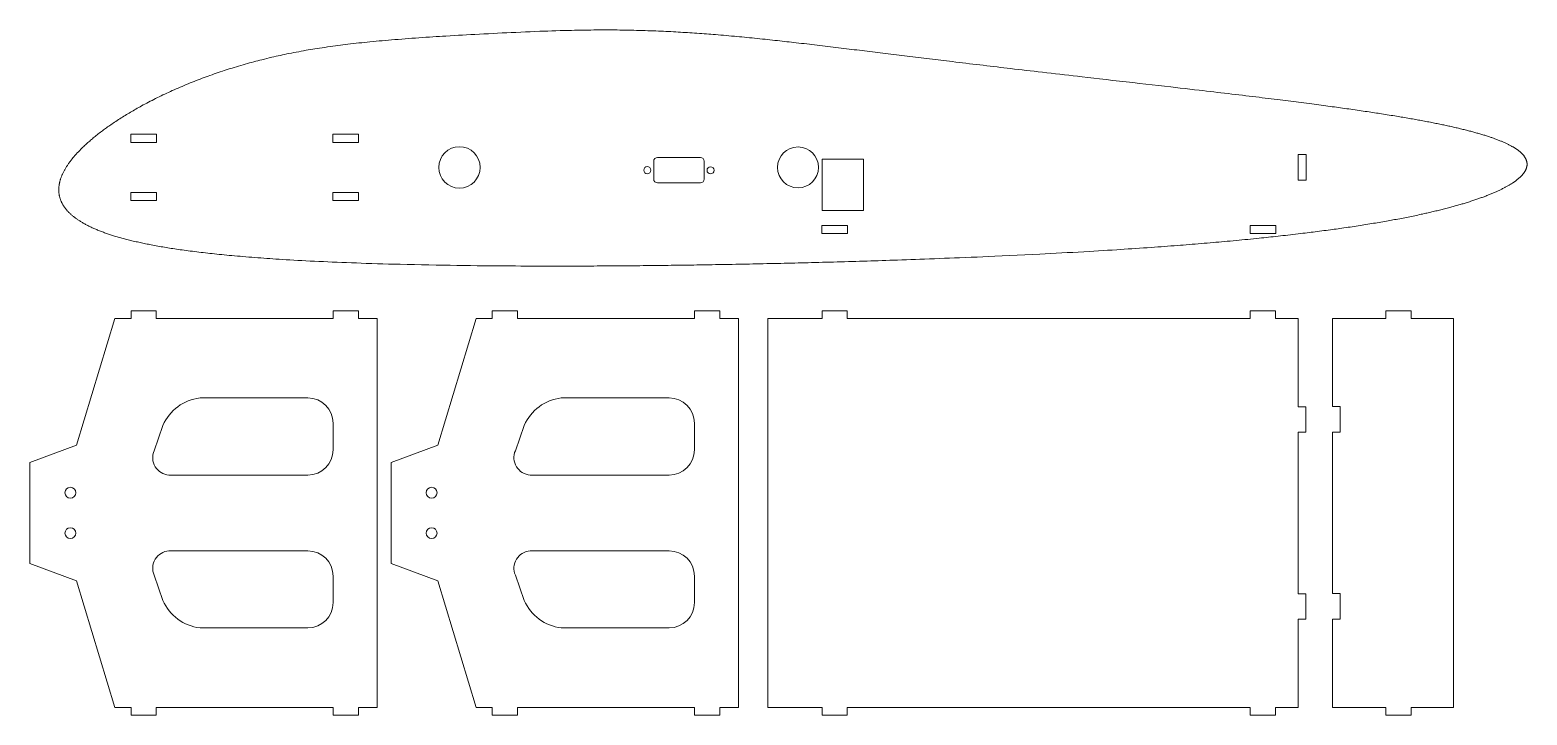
# Model space of a CAD drawing. Header units: millimetres. Extents: x 6 to 598, y 92 to 364.
import ezdxf

# ---------------------------------------------------------------- set-up
doc = ezdxf.new("R2010")
doc.units = ezdxf.units.MM
doc.layers.add('Geometries', color=7, linetype='Continuous')

msp = doc.modelspace()

# ---------------------------------------------------------------- linework, layer by layer
at = {"layer": 'Geometries', "linetype": 'Continuous', "lineweight": 13}
for p, q in [((45.62, 322.27), (45.62, 319.07)), ((55.82, 322.27), (45.62, 322.27)), ((55.82, 319.07), (55.82, 322.27)), ((135.82, 322.27), (125.62, 322.27)), ((125.62, 319.07), (125.62, 322.27)), ((135.82, 322.27), (135.82, 319.07)), ((45.62, 319.07), (55.82, 319.07)), ((135.82, 319.07), (125.62, 319.07)), ((507.62, 314.27), (507.62, 304.07)), ((507.62, 314.27), (510.82, 314.27)), ((510.82, 314.27), (510.82, 304.07)), ((252.6, 304.58), (252.6, 311.58)), ((254.1, 313.08), (271.1, 313.08)), ((272.6, 311.58), (272.6, 304.58)), ((319.26, 312.49), (319.26, 292.09)), ((335.66, 312.49), (319.26, 312.49)), ((335.66, 292.09), (335.66, 312.49)), ((271.1, 303.08), (254.1, 303.08)), ((510.82, 304.07), (507.62, 304.07)), ((55.82, 299.27), (45.62, 299.27)), ((45.62, 299.27), (45.62, 296.07)), ((55.82, 296.07), (55.82, 299.27)), ((135.82, 299.27), (125.62, 299.27)), ((125.62, 299.27), (125.62, 296.07)), ((135.82, 296.07), (135.82, 299.27)), ((45.62, 296.07), (55.82, 296.07)), ((125.62, 296.07), (135.82, 296.07)), ((319.26, 292.09), (335.66, 292.09)), ((319.12, 286.17), (329.32, 286.17)), ((319.12, 282.97), (319.12, 286.17)), ((329.32, 286.17), (329.32, 282.97)), ((488.62, 286.17), (498.82, 286.17)), ((488.62, 282.97), (488.62, 286.17)), ((498.82, 286.17), (498.82, 282.97)), ((329.32, 282.97), (319.12, 282.97)), ((498.82, 282.97), (488.62, 282.97)), ((39.36, 249.42), (24.17, 199.29)), ((39.36, 249.42), (45.72, 249.42)), ((45.72, 249.42), (45.72, 252.42)), ((45.72, 252.42), (55.72, 252.42)), ((55.72, 252.42), (55.72, 249.42)), ((55.72, 249.42), (125.72, 249.42)), ((135.72, 252.42), (125.72, 252.42)), ((125.72, 252.42), (125.72, 249.42)), ((135.72, 252.42), (135.72, 249.42)), ((135.72, 249.42), (143.17, 249.42)), ((143.17, 95.42), (143.17, 249.42)), ((182.36, 249.42), (167.17, 199.29)), ((182.36, 249.42), (188.72, 249.42)), ((188.72, 252.42), (198.72, 252.42)), ((188.72, 249.42), (188.72, 252.42)), ((198.72, 252.42), (198.72, 249.42)), ((198.72, 249.42), (268.72, 249.42)), ((278.72, 252.42), (268.72, 252.42)), ((268.72, 252.42), (268.72, 249.42)), ((278.72, 252.42), (278.72, 249.42)), ((278.72, 249.42), (286.17, 249.42)), ((286.17, 95.42), (286.17, 249.42)), ((297.72, 249.42), (297.72, 95.42)), ((319.22, 249.42), (297.72, 249.42)), ((319.22, 252.42), (319.22, 249.42)), ((329.22, 252.42), (319.22, 252.42)), ((329.22, 249.42), (329.22, 252.42)), ((488.72, 249.42), (329.22, 249.42)), ((498.72, 252.42), (488.72, 252.42)), ((488.72, 252.42), (488.72, 249.42)), ((498.72, 249.42), (498.72, 252.42)), ((507.72, 249.42), (498.72, 249.42)), ((507.72, 214.42), (507.72, 249.42)), ((521.26, 249.42), (521.26, 214.52)), ((521.26, 249.42), (542.36, 249.42)), ((542.36, 252.42), (552.36, 252.42)), ((542.36, 249.42), (542.36, 252.42)), ((552.36, 252.42), (552.36, 249.42)), ((552.36, 249.42), (569.18, 249.42)), ((569.18, 95.42), (569.18, 249.42)), ((115.72, 217.92), (73.04, 217.92)), ((258.72, 217.92), (216.04, 217.92)), ((510.72, 214.42), (507.72, 214.42)), ((510.72, 204.42), (510.72, 214.42)), ((521.26, 214.52), (524.36, 214.52)), ((524.36, 204.32), (524.36, 214.52)), ((125.72, 197.42), (125.72, 207.92)), ((268.72, 197.42), (268.72, 207.92)), ((54.85, 197.06), (58.37, 207.04)), ((197.85, 197.06), (201.37, 207.04)), ((507.72, 204.42), (507.72, 140.42)), ((507.72, 204.42), (510.72, 204.42)), ((524.36, 204.32), (521.26, 204.32)), ((521.26, 140.52), (521.26, 204.32)), ((5.72, 192.42), (24.17, 199.29)), ((148.72, 192.42), (167.17, 199.29)), ((5.72, 152.42), (5.72, 192.42)), ((148.72, 152.42), (148.72, 192.42)), ((115.72, 187.42), (60.72, 187.42)), ((258.72, 187.42), (203.72, 187.42)), ((115.72, 157.42), (60.72, 157.42)), ((258.72, 157.42), (203.72, 157.42)), ((5.72, 152.42), (24.17, 145.55)), ((148.72, 152.42), (167.17, 145.55)), ((39.36, 95.42), (24.17, 145.55)), ((54.85, 147.78), (58.37, 137.8)), ((125.72, 147.42), (125.72, 136.92)), ((182.36, 95.42), (167.17, 145.55)), ((197.85, 147.78), (201.37, 137.8)), ((268.72, 147.42), (268.72, 136.92)), ((507.72, 140.42), (510.72, 140.42)), ((510.72, 140.42), (510.72, 130.42)), ((524.36, 140.52), (521.26, 140.52)), ((524.36, 130.32), (524.36, 140.52)), ((510.72, 130.42), (507.72, 130.42)), ((507.72, 130.42), (507.72, 95.42)), ((115.72, 126.92), (73.04, 126.92)), ((258.72, 126.92), (216.04, 126.92)), ((521.26, 130.32), (524.36, 130.32)), ((521.26, 95.42), (521.26, 130.32)), ((39.36, 95.42), (45.72, 95.42)), ((45.72, 95.42), (45.72, 92.42)), ((55.72, 92.42), (55.72, 95.42)), ((55.72, 95.42), (125.72, 95.42)), ((125.72, 92.42), (125.72, 95.42)), ((135.72, 95.42), (143.17, 95.42)), ((135.72, 92.42), (135.72, 95.42)), ((182.36, 95.42), (188.72, 95.42)), ((188.72, 95.42), (188.72, 92.42)), ((198.72, 92.42), (198.72, 95.42)), ((198.72, 95.42), (268.72, 95.42)), ((268.72, 92.42), (268.72, 95.42)), ((278.72, 95.42), (286.17, 95.42)), ((278.72, 92.42), (278.72, 95.42)), ((319.22, 95.42), (297.72, 95.42)), ((319.22, 92.42), (319.22, 95.42)), ((488.72, 95.42), (329.22, 95.42)), ((329.22, 95.42), (329.22, 92.42)), ((488.72, 92.42), (488.72, 95.42)), ((507.72, 95.42), (498.72, 95.42)), ((498.72, 95.42), (498.72, 92.42)), ((521.26, 95.42), (542.36, 95.42)), ((542.36, 95.42), (542.36, 92.42)), ((552.36, 95.42), (569.18, 95.42)), ((552.36, 92.42), (552.36, 95.42)), ((45.72, 92.42), (55.72, 92.42)), ((135.72, 92.42), (125.72, 92.42)), ((188.72, 92.42), (198.72, 92.42)), ((278.72, 92.42), (268.72, 92.42)), ((329.22, 92.42), (319.22, 92.42)), ((498.72, 92.42), (488.72, 92.42)), ((542.36, 92.42), (552.36, 92.42))]:
    msp.add_line(p, q, dxfattribs=at)
at = {"layer": 'Geometries', "linetype": 'Continuous', "lineweight": 13, "flags": 128}
msp.add_lwpolyline([(120.28, 356.37), (121.34, 356.54), (122.4, 356.69), (123.46, 356.85), (124.52, 357), (125.57, 357.15), (126.62, 357.29), (127.62, 357.42), (128.6, 357.55), (129.59, 357.67), (130.58, 357.8), (131.56, 357.92), (132.66, 358.05), (133.75, 358.17), (134.84, 358.3), (135.93, 358.42), (137.02, 358.53), (138.11, 358.65), (139.19, 358.76), (140.27, 358.87), (141.51, 358.99), (142.74, 359.11), (143.96, 359.22), (145.19, 359.33), (146.41, 359.44), (147.63, 359.54), (148.85, 359.65), (150.18, 359.76), (151.52, 359.86), (152.85, 359.97), (154.18, 360.07), (155.5, 360.17), (156.9, 360.27), (158.3, 360.37), (159.69, 360.47), (161.08, 360.57), (162.47, 360.66), (163.86, 360.75), (165.16, 360.83), (166.46, 360.92), (167.76, 361), (169.06, 361.08), (170.35, 361.16), (172, 361.26), (173.64, 361.35), (175.28, 361.45), (176.92, 361.54), (178.55, 361.63), (180.18, 361.72), (181.81, 361.81), (183.62, 361.91), (185.42, 362), (187.23, 362.1), (189.03, 362.19), (190.82, 362.28), (192.62, 362.37), (194.42, 362.45), (196.21, 362.54), (198.09, 362.63), (199.96, 362.71), (201.84, 362.79), (203.71, 362.87), (205.59, 362.95), (207.47, 363.03), (209.07, 363.09), (210.69, 363.15), (212.3, 363.2), (213.91, 363.25), (215.52, 363.3), (217.14, 363.35), (218.76, 363.39), (220.03, 363.42), (221.31, 363.45), (222.59, 363.48), (223.87, 363.5), (225.15, 363.52), (226.43, 363.54), (227.72, 363.55), (228.89, 363.56), (230.06, 363.57), (231.24, 363.57), (232.41, 363.58), (233.59, 363.58), (234.77, 363.58), (235.96, 363.57), (237.04, 363.56), (238.14, 363.56), (239.23, 363.54), (240.32, 363.53), (241.42, 363.51), (242.52, 363.49), (243.63, 363.47), (244.73, 363.45), (245.84, 363.42), (246.96, 363.39), (248.07, 363.36), (249.19, 363.33), (250.25, 363.29), (251.31, 363.26), (252.38, 363.22), (253.45, 363.17), (254.52, 363.13), (255.49, 363.09), (256.47, 363.04), (257.46, 363), (258.44, 362.95), (259.43, 362.9), (260.42, 362.85), (261.42, 362.79), (262.33, 362.74), (263.25, 362.69), (264.17, 362.63), (265.09, 362.58), (266.01, 362.52), (266.94, 362.46), (267.87, 362.4), (268.81, 362.34), (269.74, 362.27), (270.68, 362.2), (271.63, 362.14), (272.57, 362.07), (273.47, 362), (274.36, 361.93), (275.26, 361.86), (276.17, 361.79), (277.07, 361.71), (278.12, 361.63), (279.18, 361.54), (280.24, 361.45), (281.3, 361.36), (282.37, 361.26), (283.45, 361.17), (284.52, 361.07), (285.51, 360.98), (286.51, 360.88), (287.51, 360.79), (288.51, 360.69), (289.51, 360.59), (290.52, 360.49), (291.54, 360.39), (292.55, 360.29), (293.58, 360.19), (294.6, 360.08), (295.63, 359.98), (296.66, 359.87), (297.64, 359.76), (298.62, 359.66), (299.61, 359.55), (300.6, 359.45), (301.59, 359.34), (302.5, 359.24), (303.41, 359.14), (304.32, 359.04), (305.24, 358.93), (306.16, 358.83), (307.08, 358.73), (308.01, 358.62), (309.03, 358.5), (310.06, 358.39), (311.09, 358.27), (312.12, 358.15), (313.16, 358.03), (314.21, 357.9), (315.25, 357.78), (316.31, 357.66), (317.36, 357.53), (318.42, 357.41), (319.47, 357.28), (320.52, 357.16), (321.58, 357.03), (322.64, 356.9), (323.68, 356.78), (324.73, 356.65), (325.78, 356.53), (326.83, 356.4), (327.89, 356.27), (328.95, 356.14), (329.96, 356.02), (330.97, 355.9), (331.98, 355.77), (333, 355.65), (334.02, 355.52), (335.05, 355.4), (336.08, 355.27), (337.11, 355.15), (338.15, 355.02), (339.19, 354.89), (340.22, 354.77), (341.25, 354.64), (342.28, 354.51), (343.32, 354.39), (344.38, 354.26), (345.44, 354.13), (346.51, 354), (347.58, 353.87), (348.65, 353.73), (349.71, 353.61), (350.78, 353.48), (351.84, 353.34), (352.91, 353.21), (354.01, 353.08), (355.11, 352.95), (356.21, 352.81), (357.32, 352.68), (358.43, 352.54), (359.54, 352.41), (360.66, 352.27), (361.78, 352.13), (362.9, 352), (364.03, 351.86), (365.16, 351.72), (366.29, 351.59), (367.41, 351.45), (368.53, 351.32), (369.66, 351.18), (370.78, 351.05), (372.13, 350.88), (373.48, 350.72), (374.83, 350.56), (376.19, 350.4), (377.56, 350.23), (378.92, 350.07), (380.3, 349.91), (381.67, 349.74), (383.05, 349.58), (384.44, 349.41), (385.83, 349.25), (387.22, 349.08), (388.54, 348.93), (389.86, 348.77), (391.18, 348.62), (392.51, 348.46), (393.84, 348.3), (395.38, 348.12), (396.93, 347.94), (398.48, 347.76), (400.04, 347.58), (401.6, 347.4), (403.16, 347.21), (404.73, 347.03), (406.45, 346.83), (408.19, 346.63), (409.92, 346.43), (411.66, 346.23), (413.4, 346.03), (415.15, 345.83), (416.9, 345.63), (418.65, 345.42), (420.4, 345.22), (422.16, 345.02), (424.47, 344.76), (426.78, 344.49), (429.09, 344.23), (431.72, 343.93), (434.35, 343.63), (436.99, 343.33), (439.63, 343.03), (442.26, 342.73), (444.9, 342.43), (447.39, 342.14), (449.87, 341.86), (452.35, 341.58), (454.83, 341.29), (457.31, 341.01), (459.18, 340.8), (461.04, 340.58), (462.91, 340.37), (464.76, 340.15), (466.62, 339.94), (468.47, 339.72), (469.92, 339.56), (471.37, 339.39), (472.82, 339.22), (474.26, 339.05), (475.7, 338.88), (477.13, 338.71), (478.57, 338.55), (479.99, 338.38), (481.42, 338.21), (482.84, 338.04), (484.26, 337.87), (485.67, 337.7), (487, 337.54), (488.32, 337.39), (489.64, 337.23), (490.96, 337.07), (492.27, 336.91), (493.46, 336.76), (494.64, 336.62), (495.82, 336.47), (497, 336.33), (498.17, 336.19), (499.34, 336.04), (500.5, 335.9), (501.57, 335.76), (502.63, 335.63), (503.69, 335.5), (504.74, 335.36), (505.79, 335.23), (506.83, 335.1), (507.88, 334.96), (508.91, 334.83), (509.95, 334.7), (510.98, 334.56), (512, 334.43), (513.03, 334.3), (513.99, 334.17), (514.94, 334.04), (515.89, 333.92), (516.84, 333.79), (517.79, 333.67), (518.64, 333.55), (519.49, 333.44), (520.34, 333.32), (521.18, 333.21), (522.02, 333.09), (522.84, 332.98), (523.66, 332.87), (524.48, 332.75), (525.29, 332.64), (526.11, 332.52), (526.94, 332.41), (527.75, 332.29), (528.57, 332.18), (529.38, 332.06), (530.19, 331.95), (530.99, 331.83), (531.79, 331.71), (532.59, 331.6), (533.38, 331.48), (534.17, 331.36), (534.95, 331.25), (535.73, 331.13), (536.51, 331.01), (537.22, 330.91), (537.92, 330.8), (538.63, 330.69), (539.32, 330.58), (540.02, 330.48), (540.71, 330.37), (541.46, 330.25), (542.21, 330.13), (542.95, 330.02), (543.69, 329.9), (544.43, 329.78), (545.16, 329.66), (545.88, 329.54), (546.55, 329.43), (547.2, 329.32), (547.86, 329.21), (548.51, 329.11), (549.16, 329), (549.8, 328.89), (550.44, 328.78), (551.08, 328.67), (551.71, 328.56), (552.34, 328.45), (552.97, 328.34), (553.59, 328.23), (554.17, 328.12), (554.75, 328.02), (555.33, 327.91), (555.9, 327.81), (556.47, 327.7), (557.07, 327.59), (557.67, 327.48), (558.26, 327.37), (558.85, 327.26), (559.43, 327.15), (560.01, 327.04), (560.55, 326.93), (561.09, 326.82), (561.63, 326.72), (562.16, 326.61), (562.69, 326.51), (563.22, 326.4), (563.74, 326.29), (564.26, 326.18), (564.77, 326.08), (565.29, 325.97), (565.78, 325.86), (566.28, 325.76), (566.77, 325.65), (567.26, 325.55), (567.75, 325.44), (568.24, 325.33), (568.73, 325.22), (569.21, 325.11), (569.69, 325), (570.16, 324.9), (570.62, 324.79), (571.08, 324.68), (571.54, 324.57), (572, 324.46), (572.46, 324.35), (572.92, 324.24), (573.37, 324.13), (573.81, 324.02), (574.26, 323.91), (574.7, 323.8), (575.13, 323.68), (575.56, 323.57), (575.99, 323.46), (576.41, 323.35), (576.83, 323.23), (577.24, 323.12), (577.64, 323.01), (578.05, 322.9), (578.44, 322.79), (578.84, 322.67), (579.24, 322.56), (579.64, 322.45), (580.03, 322.33), (580.41, 322.21), (580.79, 322.1), (581.17, 321.98), (581.55, 321.87), (581.92, 321.75), (582.28, 321.63), (582.65, 321.52), (583, 321.4), (583.36, 321.28), (583.71, 321.16), (584.03, 321.06), (584.34, 320.95), (584.65, 320.84), (584.96, 320.73), (585.27, 320.62), (585.57, 320.51), (585.91, 320.38), (586.25, 320.26), (586.58, 320.13), (586.91, 320), (587.24, 319.87), (587.56, 319.74), (587.86, 319.62), (588.15, 319.5), (588.44, 319.38), (588.73, 319.25), (589.01, 319.13), (589.29, 319.01), (589.57, 318.88), (589.84, 318.76), (590.1, 318.64), (590.36, 318.51), (590.62, 318.39), (590.87, 318.27), (591.11, 318.14), (591.35, 318.02), (591.59, 317.89), (591.83, 317.77), (592.06, 317.64), (592.29, 317.51), (592.52, 317.38), (592.74, 317.26), (592.95, 317.13), (593.16, 317.01), (593.36, 316.88), (593.57, 316.75), (593.77, 316.62), (593.96, 316.49), (594.15, 316.36), (594.34, 316.23), (594.53, 316.1), (594.71, 315.97), (594.88, 315.83), (595.05, 315.7), (595.22, 315.57), (595.38, 315.44), (595.53, 315.3), (595.69, 315.17), (595.83, 315.04), (595.97, 314.91), (596.11, 314.78), (596.25, 314.64), (596.38, 314.51), (596.51, 314.37), (596.63, 314.24), (596.75, 314.1), (596.86, 313.96), (596.97, 313.82), (597.08, 313.69), (597.18, 313.55), (597.28, 313.41), (597.37, 313.27), (597.46, 313.13), (597.54, 313), (597.62, 312.86), (597.69, 312.73), (597.76, 312.6), (597.82, 312.47), (597.87, 312.34), (597.93, 312.21), (597.98, 312.08), (598.03, 311.95), (598.07, 311.81), (598.11, 311.67), (598.15, 311.54), (598.18, 311.4), (598.2, 311.26), (598.23, 311.12), (598.25, 311), (598.26, 310.87), (598.27, 310.74), (598.28, 310.61), (598.28, 310.49), (598.28, 310.36), (598.27, 310.23), (598.27, 310.1), (598.26, 309.97), (598.24, 309.84), (598.22, 309.72), (598.2, 309.59), (598.18, 309.46), (598.15, 309.34), (598.12, 309.22), (598.08, 309.1), (598.05, 308.97), (598, 308.83), (597.95, 308.69), (597.89, 308.54), (597.83, 308.4), (597.77, 308.26), (597.7, 308.11), (597.63, 307.97), (597.56, 307.84), (597.48, 307.71), (597.4, 307.57), (597.32, 307.44), (597.24, 307.31), (597.15, 307.18), (597.05, 307.04), (596.96, 306.91), (596.86, 306.78), (596.75, 306.64), (596.64, 306.51), (596.53, 306.37), (596.42, 306.25), (596.31, 306.12), (596.19, 305.99), (596.08, 305.87), (595.95, 305.74), (595.81, 305.6), (595.66, 305.45), (595.51, 305.31), (595.36, 305.16), (595.2, 305.02), (595.04, 304.87), (594.88, 304.74), (594.71, 304.6), (594.55, 304.47), (594.38, 304.33), (594.21, 304.19), (594.03, 304.05), (593.85, 303.92), (593.66, 303.78), (593.47, 303.64), (593.28, 303.51), (593.08, 303.37), (592.89, 303.24), (592.69, 303.1), (592.48, 302.97), (592.27, 302.83), (592.05, 302.69), (591.83, 302.55), (591.61, 302.41), (591.38, 302.28), (591.15, 302.14), (590.92, 302), (590.68, 301.87), (590.44, 301.73), (590.19, 301.59), (589.94, 301.45), (589.68, 301.32), (589.42, 301.18), (589.16, 301.04), (588.89, 300.9), (588.62, 300.76), (588.34, 300.62), (588.06, 300.48), (587.78, 300.34), (587.49, 300.2), (587.2, 300.07), (586.91, 299.93), (586.61, 299.79), (586.31, 299.66), (586.01, 299.52), (585.7, 299.38), (585.38, 299.24), (585.06, 299.1), (584.73, 298.96), (584.4, 298.83), (584.07, 298.69), (583.73, 298.55), (583.39, 298.41), (583.04, 298.27), (582.69, 298.13), (582.34, 297.99), (581.98, 297.85), (581.62, 297.72), (581.25, 297.58), (580.91, 297.45), (580.57, 297.32), (580.22, 297.2), (579.87, 297.07), (579.52, 296.94), (579.16, 296.82), (578.78, 296.69), (578.4, 296.55), (578.02, 296.42), (577.63, 296.29), (577.24, 296.16), (576.84, 296.03), (576.44, 295.9), (576, 295.75), (575.55, 295.61), (575.09, 295.46), (574.64, 295.32), (574.17, 295.18), (573.78, 295.06), (573.39, 294.94), (572.99, 294.82), (572.59, 294.7), (572.19, 294.58), (571.79, 294.46), (571.3, 294.32), (570.82, 294.18), (570.32, 294.05), (569.83, 293.91), (569.4, 293.79), (568.97, 293.67), (568.54, 293.55), (568.11, 293.44), (567.67, 293.32), (567.23, 293.2), (566.7, 293.06), (566.17, 292.93), (565.64, 292.79), (565.1, 292.65), (564.62, 292.53), (564.13, 292.41), (563.64, 292.29), (563.14, 292.17), (562.64, 292.04), (562.14, 291.92), (561.64, 291.8), (561.13, 291.68), (560.64, 291.57), (560.15, 291.45), (559.65, 291.34), (559.15, 291.23), (558.65, 291.11), (558.15, 291), (557.55, 290.87), (556.95, 290.73), (556.34, 290.6), (555.73, 290.47), (555.1, 290.33), (554.46, 290.2), (553.82, 290.07), (553.18, 289.93), (552.53, 289.8), (551.88, 289.67), (551.22, 289.54), (550.56, 289.4), (549.89, 289.27), (549.22, 289.14), (548.55, 289.01), (547.86, 288.88), (547.18, 288.75), (546.49, 288.62), (545.85, 288.5), (545.21, 288.38), (544.57, 288.26), (543.92, 288.15), (543.27, 288.03), (542.61, 287.91), (541.89, 287.79), (541.17, 287.66), (540.44, 287.53), (539.71, 287.41), (538.97, 287.28), (538.25, 287.16), (537.51, 287.04), (536.78, 286.92), (536.04, 286.8), (535.28, 286.67), (534.51, 286.55), (533.74, 286.43), (532.97, 286.31), (532.19, 286.18), (531.41, 286.06), (530.62, 285.94), (529.83, 285.82), (529.04, 285.7), (528.24, 285.58), (527.43, 285.47), (526.63, 285.35), (525.81, 285.23), (525, 285.11), (524.24, 285.01), (523.49, 284.9), (522.73, 284.79), (521.97, 284.69), (521.2, 284.58), (520.43, 284.48), (519.59, 284.36), (518.74, 284.25), (517.89, 284.14), (517.03, 284.02), (516.17, 283.91), (515.3, 283.8), (514.44, 283.69), (513.64, 283.59), (512.83, 283.48), (512.03, 283.38), (511.22, 283.28), (510.41, 283.18), (509.59, 283.09), (508.61, 282.97), (507.62, 282.85), (506.63, 282.73), (505.63, 282.61), (504.63, 282.5), (503.64, 282.38), (502.64, 282.27), (501.65, 282.16), (500.65, 282.05), (499.72, 281.95), (498.79, 281.84), (497.85, 281.74), (496.91, 281.64), (495.97, 281.54), (495.04, 281.44), (494.1, 281.34), (493.17, 281.25), (492.23, 281.15), (491.11, 281.04), (489.98, 280.92), (488.85, 280.81), (487.71, 280.7), (486.57, 280.59), (485.42, 280.47), (484.27, 280.36), (483.12, 280.26), (481.96, 280.15), (480.8, 280.04), (479.63, 279.93), (478.46, 279.83), (477.35, 279.73), (476.24, 279.63), (475.13, 279.53), (474.01, 279.43), (472.89, 279.33), (471.69, 279.23), (470.5, 279.13), (469.3, 279.03), (468.09, 278.93), (466.88, 278.83), (465.67, 278.73), (464.53, 278.64), (463.38, 278.55), (462.23, 278.46), (461.07, 278.37), (459.91, 278.28), (458.62, 278.18), (457.32, 278.08), (456.02, 277.98), (454.71, 277.88), (453.4, 277.79), (452.09, 277.69), (450.77, 277.6), (449.45, 277.5), (447.95, 277.4), (446.43, 277.29), (444.92, 277.19), (443.4, 277.08), (441.88, 276.98), (440.38, 276.88), (438.88, 276.78), (437.37, 276.69), (435.87, 276.59), (434.07, 276.48), (432.27, 276.36), (430.46, 276.25), (428.65, 276.14), (426.84, 276.04), (425.02, 275.93), (422.84, 275.8), (420.65, 275.68), (418.46, 275.56), (416.27, 275.43), (414.08, 275.32), (411.92, 275.2), (409.76, 275.09), (407.6, 274.97), (405.43, 274.86), (402.46, 274.72), (399.48, 274.57), (396.51, 274.43), (393.53, 274.29), (390.56, 274.15), (387.59, 274.02), (385.25, 273.91), (382.92, 273.81), (380.59, 273.71), (378.27, 273.61), (375.95, 273.52), (373.63, 273.42), (371.64, 273.34), (369.66, 273.27), (367.68, 273.19), (365.7, 273.11), (363.73, 273.04), (361.76, 272.96), (359.79, 272.89), (358, 272.83), (356.2, 272.76), (354.41, 272.7), (352.62, 272.64), (350.84, 272.57), (349.06, 272.51), (347.54, 272.46), (346.02, 272.41), (344.51, 272.36), (343, 272.31), (341.49, 272.26), (340.01, 272.22), (338.54, 272.17), (337.07, 272.12), (335.6, 272.08), (334.1, 272.03), (332.61, 271.99), (331.13, 271.94), (329.64, 271.9), (328.16, 271.86), (326.68, 271.82), (325.21, 271.77), (323.74, 271.73), (322.28, 271.69), (320.82, 271.65), (319.36, 271.61), (317.9, 271.57), (316.45, 271.54), (315.01, 271.5), (313.69, 271.46), (312.37, 271.43), (311.05, 271.4), (309.74, 271.37), (308.43, 271.33), (307.13, 271.3), (305.71, 271.27), (304.3, 271.23), (302.89, 271.2), (301.49, 271.17), (300.09, 271.14), (298.72, 271.11), (297.35, 271.08), (295.99, 271.05), (294.63, 271.02), (293.25, 270.99), (291.87, 270.96), (290.5, 270.93), (289.13, 270.91), (287.77, 270.88), (286.41, 270.85), (285.05, 270.83), (283.7, 270.8), (282.35, 270.78), (281.01, 270.75), (279.67, 270.73), (278.34, 270.7), (277.01, 270.68), (275.68, 270.66), (274.47, 270.64), (273.26, 270.62), (272.06, 270.6), (270.85, 270.58), (269.66, 270.56), (268.46, 270.54), (267.17, 270.52), (265.87, 270.51), (264.58, 270.49), (263.3, 270.47), (262.01, 270.45), (260.74, 270.43), (259.46, 270.42), (258.3, 270.4), (257.14, 270.39), (255.98, 270.38), (254.83, 270.36), (253.68, 270.35), (252.53, 270.34), (251.15, 270.32), (249.79, 270.31), (248.42, 270.29), (247.06, 270.28), (245.71, 270.27), (244.38, 270.25), (243.06, 270.24), (241.74, 270.23), (240.43, 270.22), (239.2, 270.21), (237.98, 270.2), (236.76, 270.2), (235.54, 270.19), (234.33, 270.18), (233.12, 270.17), (231.7, 270.17), (230.28, 270.16), (228.87, 270.15), (227.46, 270.15), (226.02, 270.14), (224.59, 270.13), (223.16, 270.13), (221.74, 270.13), (220.32, 270.12), (218.9, 270.12), (217.49, 270.12), (215.84, 270.12), (214.2, 270.12), (212.56, 270.12), (210.93, 270.12), (209.3, 270.12), (207.67, 270.12), (205.75, 270.13), (203.84, 270.14), (201.93, 270.14), (200.02, 270.15), (197.86, 270.16), (195.7, 270.17), (193.54, 270.19), (191.39, 270.2), (189.24, 270.22), (187.09, 270.24), (184.94, 270.26), (182.79, 270.28), (180.09, 270.31), (177.4, 270.35), (174.7, 270.38), (172.01, 270.42), (169.32, 270.46), (166.46, 270.51), (163.6, 270.56), (160.75, 270.62), (157.89, 270.68), (155.04, 270.75), (152.19, 270.82), (149.94, 270.87), (147.7, 270.93), (145.46, 271), (143.22, 271.06), (140.98, 271.13), (138.74, 271.2), (136.83, 271.27), (134.91, 271.34), (133, 271.41), (131.08, 271.48), (129.17, 271.55), (127.26, 271.63), (125.35, 271.71), (123.61, 271.79), (121.86, 271.87), (120.12, 271.95), (118.38, 272.03), (116.65, 272.12), (114.91, 272.21), (113.34, 272.3), (111.78, 272.38), (110.21, 272.47), (108.65, 272.56), (107.1, 272.65), (105.54, 272.75), (104.33, 272.83), (103.11, 272.91), (101.9, 272.99), (100.69, 273.07), (99.48, 273.15), (98.28, 273.24), (97.08, 273.33), (95.88, 273.41), (94.69, 273.51), (93.5, 273.6), (92.31, 273.69), (91.13, 273.79), (90.02, 273.88), (88.91, 273.98), (87.81, 274.07), (86.71, 274.17), (85.61, 274.27), (84.62, 274.36), (83.63, 274.46), (82.64, 274.55), (81.66, 274.65), (80.68, 274.75), (79.7, 274.85), (78.73, 274.95), (77.85, 275.04), (76.96, 275.14), (76.08, 275.24), (75.21, 275.34), (74.33, 275.44), (73.47, 275.54), (72.6, 275.64), (71.74, 275.75), (70.88, 275.85), (70.03, 275.96), (69.18, 276.07), (68.34, 276.18), (67.55, 276.29), (66.76, 276.4), (65.98, 276.5), (65.2, 276.61), (64.42, 276.73), (63.72, 276.83), (63.03, 276.93), (62.33, 277.04), (61.65, 277.14), (60.96, 277.25), (60.29, 277.36), (59.63, 277.47), (58.96, 277.58), (58.31, 277.69), (57.64, 277.8), (56.98, 277.92), (56.32, 278.03), (55.66, 278.15), (55.01, 278.27), (54.37, 278.39), (53.73, 278.51), (53.17, 278.62), (52.61, 278.73), (52.06, 278.84), (51.52, 278.95), (50.97, 279.06), (50.43, 279.17), (49.89, 279.29), (49.36, 279.4), (48.81, 279.52), (48.26, 279.65), (47.71, 279.77), (47.17, 279.9), (46.63, 280.02), (46.09, 280.15), (45.59, 280.27), (45.08, 280.4), (44.59, 280.52), (44.09, 280.65), (43.6, 280.78), (43.11, 280.91), (42.63, 281.03), (42.15, 281.17), (41.65, 281.3), (41.16, 281.44), (40.67, 281.58), (40.19, 281.73), (39.71, 281.87), (39.23, 282.01), (38.83, 282.14), (38.43, 282.26), (38.03, 282.39), (37.64, 282.52), (37.25, 282.64), (36.86, 282.77), (36.48, 282.9), (36.06, 283.05), (35.65, 283.19), (35.24, 283.34), (34.83, 283.49), (34.43, 283.64), (34.04, 283.78), (33.65, 283.93), (33.26, 284.08), (32.88, 284.24), (32.5, 284.39), (32.14, 284.54), (31.78, 284.69), (31.42, 284.85), (31.06, 285), (30.71, 285.16), (30.36, 285.32), (30.01, 285.48), (29.67, 285.64), (29.33, 285.81), (28.99, 285.97), (28.66, 286.14), (28.34, 286.3), (28.02, 286.47), (27.7, 286.64), (27.39, 286.81), (27.08, 286.98), (26.78, 287.15), (26.48, 287.33), (26.21, 287.49), (25.95, 287.65), (25.68, 287.81), (25.43, 287.97), (25.17, 288.13), (24.92, 288.3), (24.69, 288.45), (24.46, 288.61), (24.23, 288.77), (24, 288.93), (23.78, 289.09), (23.57, 289.25), (23.35, 289.42), (23.14, 289.58), (22.93, 289.75), (22.71, 289.92), (22.51, 290.1), (22.3, 290.27), (22.1, 290.45), (21.9, 290.62), (21.71, 290.8), (21.52, 290.98), (21.34, 291.16), (21.16, 291.34), (20.98, 291.52), (20.81, 291.7), (20.65, 291.87), (20.49, 292.04), (20.34, 292.22), (20.19, 292.39), (20.05, 292.57), (19.91, 292.73), (19.78, 292.9), (19.65, 293.07), (19.52, 293.24), (19.4, 293.42), (19.28, 293.59), (19.14, 293.79), (19.01, 294), (18.88, 294.2), (18.76, 294.41), (18.65, 294.59), (18.55, 294.78), (18.45, 294.97), (18.35, 295.15), (18.26, 295.34), (18.17, 295.53), (18.09, 295.72), (18.01, 295.91), (17.93, 296.1), (17.86, 296.29), (17.78, 296.48), (17.72, 296.68), (17.66, 296.87), (17.6, 297.07), (17.54, 297.26), (17.49, 297.46), (17.44, 297.66), (17.39, 297.87), (17.35, 298.07), (17.31, 298.28), (17.27, 298.49), (17.24, 298.7), (17.21, 298.93), (17.19, 299.16), (17.17, 299.39), (17.15, 299.62), (17.14, 299.85), (17.13, 300.08), (17.13, 300.32), (17.13, 300.53), (17.14, 300.75), (17.15, 300.96), (17.16, 301.18), (17.18, 301.4), (17.2, 301.61), (17.23, 301.83), (17.25, 302.05), (17.29, 302.27), (17.32, 302.49), (17.36, 302.71), (17.41, 302.93), (17.45, 303.14), (17.5, 303.35), (17.55, 303.56), (17.61, 303.77), (17.67, 303.98), (17.73, 304.21), (17.8, 304.44), (17.88, 304.67), (17.95, 304.9), (18.04, 305.13), (18.12, 305.36), (18.21, 305.59), (18.3, 305.82), (18.4, 306.06), (18.51, 306.31), (18.62, 306.55), (18.73, 306.8), (18.85, 307.04), (18.97, 307.29), (19.1, 307.53), (19.23, 307.78), (19.36, 308.02), (19.5, 308.27), (19.64, 308.52), (19.78, 308.77), (19.92, 309), (20.07, 309.23), (20.21, 309.47), (20.36, 309.7), (20.52, 309.94), (20.68, 310.19), (20.85, 310.44), (21.03, 310.69), (21.21, 310.94), (21.39, 311.19), (21.57, 311.44), (21.75, 311.68), (21.93, 311.92), (22.12, 312.16), (22.3, 312.39), (22.49, 312.63), (22.71, 312.9), (22.93, 313.16), (23.16, 313.43), (23.38, 313.7), (23.62, 313.96), (23.85, 314.23), (24.09, 314.5), (24.33, 314.76), (24.57, 315.02), (24.81, 315.27), (25.05, 315.53), (25.29, 315.78), (25.54, 316.03), (25.79, 316.29), (26.09, 316.59), (26.39, 316.89), (26.7, 317.19), (27.01, 317.49), (27.34, 317.79), (27.67, 318.1), (28, 318.4), (28.33, 318.71), (28.67, 319.01), (29.02, 319.32), (29.37, 319.62), (29.72, 319.92), (30.07, 320.23), (30.43, 320.53), (30.8, 320.83), (31.17, 321.14), (31.54, 321.44), (31.91, 321.74), (32.33, 322.07), (32.75, 322.41), (33.18, 322.74), (33.61, 323.07), (34.04, 323.4), (34.44, 323.69), (34.84, 323.99), (35.25, 324.29), (35.65, 324.59), (36.06, 324.88), (36.47, 325.17), (36.88, 325.46), (37.29, 325.75), (37.71, 326.04), (38.21, 326.38), (38.71, 326.72), (39.22, 327.06), (39.73, 327.4), (40.24, 327.74), (40.76, 328.08), (41.28, 328.41), (41.8, 328.75), (42.33, 329.08), (42.86, 329.41), (43.4, 329.74), (43.94, 330.07), (44.45, 330.38), (44.96, 330.69), (45.48, 331), (46, 331.3), (46.52, 331.61), (47.08, 331.93), (47.64, 332.25), (48.2, 332.57), (48.77, 332.89), (49.34, 333.2), (49.91, 333.52), (50.58, 333.88), (51.26, 334.25), (51.95, 334.61), (52.63, 334.98), (53.34, 335.34), (54.05, 335.71), (54.76, 336.07), (55.47, 336.43), (56.19, 336.78), (56.91, 337.14), (57.63, 337.49), (58.36, 337.84), (59.1, 338.19), (59.84, 338.54), (60.58, 338.88), (61.32, 339.22), (62.07, 339.56), (62.82, 339.9), (63.57, 340.23), (64.36, 340.58), (65.15, 340.92), (65.94, 341.26), (66.73, 341.59), (67.53, 341.93), (68.33, 342.26), (69.13, 342.58), (69.93, 342.91), (70.74, 343.23), (71.54, 343.54), (72.35, 343.85), (73.16, 344.16), (73.92, 344.45), (74.68, 344.74), (75.45, 345.02), (76.21, 345.3), (76.98, 345.58), (77.8, 345.87), (78.61, 346.15), (79.43, 346.44), (80.24, 346.72), (81.06, 346.99), (81.88, 347.26), (82.65, 347.52), (83.42, 347.77), (84.2, 348.02), (84.97, 348.26), (85.74, 348.5), (86.6, 348.77), (87.47, 349.03), (88.33, 349.29), (89.19, 349.54), (90.06, 349.79), (90.92, 350.04), (91.78, 350.28), (92.65, 350.52), (93.47, 350.74), (94.29, 350.97), (95.1, 351.18), (95.92, 351.4), (96.74, 351.61), (97.56, 351.81), (98.52, 352.05), (99.49, 352.29), (100.45, 352.52), (101.41, 352.74), (102.26, 352.94), (103.12, 353.14), (103.98, 353.33), (104.83, 353.51), (105.68, 353.7), (106.54, 353.88), (107.39, 354.06), (108.24, 354.23), (109.21, 354.42), (110.18, 354.61), (111.15, 354.8), (112.12, 354.98), (113.08, 355.16), (114.05, 355.34), (115.01, 355.51), (115.89, 355.66), (116.77, 355.81), (117.65, 355.95), (118.53, 356.1), (119.4, 356.24), (120.28, 356.37)], dxfattribs=at)
at = {"layer": 'Geometries', "linetype": 'Continuous', "lineweight": 13}
for centre, radius in [((175.72, 309.17), 8.2), ((309.72, 309.17), 8.1), ((250.06, 308.08), 1.4), ((275.11, 308.03), 1.4), ((21.72, 180.42), 2.15), ((164.72, 180.42), 2.15), ((21.72, 164.42), 2.15), ((164.72, 164.42), 2.15)]:
    msp.add_circle(centre, radius, dxfattribs=at)
for centre, radius, start, end in [((254.1, 311.58), 1.5, 90, 180), ((271.1, 311.58), 1.5, 0, 90), ((254.1, 304.58), 1.5, 180, 270), ((271.1, 304.58), 1.5, 270, 0), ((75.04, 199.9), 18.14, 96.3541, 156.80141), ((115.72, 207.92), 10, 0, 90), ((218.04, 199.9), 18.14, 96.3541, 156.80141), ((258.72, 207.92), 10, 0, 90), ((61.22, 194.33), 6.93, 156.80141, 265.83122), ((115.72, 197.42), 10, 270, 0), ((204.22, 194.33), 6.93, 156.80141, 265.83122), ((258.72, 197.42), 10, 270, 0), ((61.22, 150.51), 6.93, 94.16878, 203.19859), ((115.72, 147.42), 10, 0, 90), ((204.22, 150.51), 6.93, 94.16878, 203.19859), ((258.72, 147.42), 10, 0, 90), ((75.04, 144.95), 18.14, 203.19859, 263.6459), ((115.72, 136.92), 10, 270, 0), ((218.04, 144.95), 18.14, 203.19859, 263.6459), ((258.72, 136.92), 10, 270, 0)]:
    msp.add_arc(centre, radius, start, end, dxfattribs=at)

doc.saveas('drawing.dxf')
